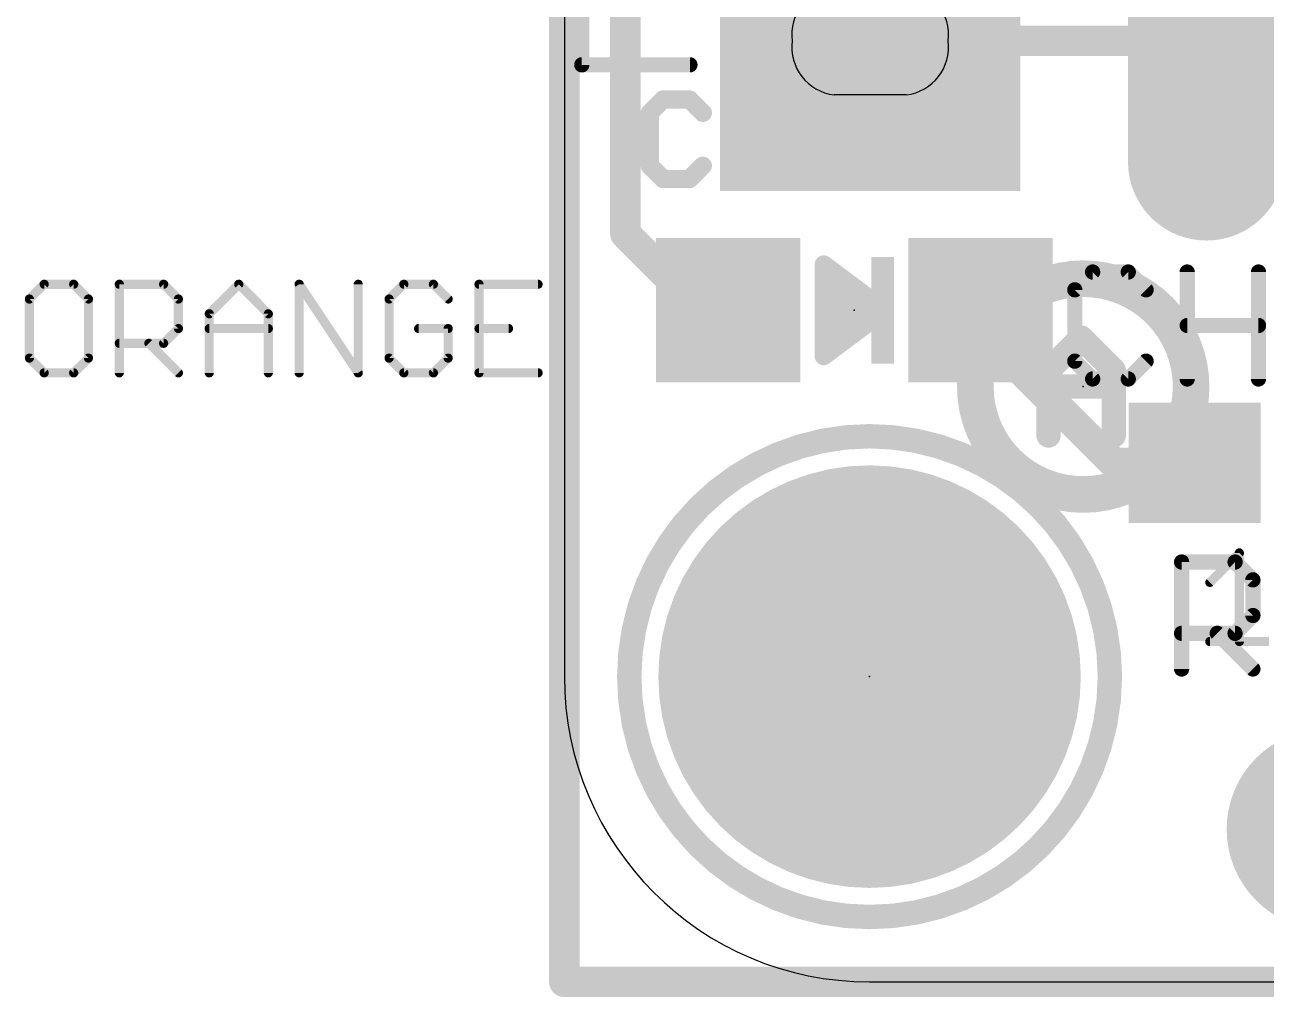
# Model space of a CAD drawing. Extents: x -4.5 to 52.1, y -1.8 to 26.3.
# Drawn here: x -4.49 to 5.84, y -0.13 to 7.96 of the extents above; entities that cross this region are included whole.
import ezdxf

# ---------------------------------------------------------------- set-up
doc = ezdxf.new("R2010")
doc.units = 0
for name, color, linetype in [('1', 12, 'CONTINUOUS'), ('16', 132, 'CONTINUOUS'), ('17', 110, 'CONTINUOUS'), ('20', 53, 'CONTINUOUS'), ('21', 40, 'CONTINUOUS'), ('22', 6, 'CONTINUOUS'), ('23', 40, 'CONTINUOUS'), ('24', 6, 'CONTINUOUS'), ('25', 253, 'CONTINUOUS'), ('27', 253, 'CONTINUOUS')]:
    doc.layers.add(name, color=color, linetype=linetype)

# ---------------------------------------------------------------- blocks, each defined once
blk = doc.blocks.new('RECT')
blk.add_solid([(-0.5, -0.5), (0.5, -0.5), (-0.5, 0.5), (0.5, 0.5)])
blk = doc.blocks.new('ROUNDP')
at = {"const_width": 0.5}
blk.add_lwpolyline([(0, -0.25, 1), (0, 0.25, 1), (0, -0.25)], format="xyb", dxfattribs=at)
blk = doc.blocks.new('OFFSETP100')
at = {"const_width": 1}
blk.add_lwpolyline([(0, 0), (1, 0)], dxfattribs=at)
at = {"const_width": 0.5}
for points in [[(0, 0.25, 1), (0, -0.25)], [(1, -0.25, 1), (1, 0.25)]]:
    blk.add_lwpolyline(points, format="xyb", dxfattribs=at)
blk = doc.blocks.new('SQUAREP')
blk.add_solid([(-0.5, -0.5), (0.5, -0.5), (-0.5, 0.5), (0.5, 0.5)])

msp = doc.modelspace()

# ---------------------------------------------------------------- linework, layer by layer
at = {"layer": '1', "const_width": 0.254}
for points in [[(0, 22.86), (0, 0)], [(0.508, 6.223), (0.508, 8.763)], [(5.045, 7.83), (5.345, 8.13)], [(2.545, 7.83), (5.045, 7.83)], [(1.143, 5.588), (0.508, 6.223)], [(1.363, 5.588), (1.143, 5.588)], [(3.463, 5.588), (3.463, 5.427)], [(3.463, 5.427), (4.572, 4.318)], [(4.572, 4.318), (5.246, 4.318)], [(0, 0), (48.26, 0)]]:
    msp.add_lwpolyline(points, dxfattribs=at)
at = {"layer": '1', "const_width": 0.127}
for points in [[(2.545, 7.8935, 1), (2.545, 7.7665)], [(5.045, 7.7665, 1), (5.045, 7.8935)], [(5.0001, 7.8749, 1), (5.0899, 7.7851)], [(0.5529, 6.2679, 1), (0.4631, 6.1781)], [(0.4445, 6.223, 1), (0.5715, 6.223)], [(1.143, 5.6515, 1), (1.143, 5.5245)], [(1.0981, 5.5431, 1), (1.1879, 5.6329)], [(1.363, 5.5245, 1), (1.363, 5.6515)], [(3.5265, 5.588, 1), (3.3995, 5.588)], [(3.5079, 5.4719, 1), (3.4181, 5.3821)], [(3.3995, 5.427, 1), (3.5265, 5.427)], [(4.572, 4.3815, 1), (4.572, 4.2545)], [(5.246, 4.2545, 1), (5.246, 4.3815)], [(4.5271, 4.2731, 1), (4.6169, 4.3629)], [(0, 0.0635, 1), (0, -0.0635)], [(-0.0635, 0, 1), (0.0635, 0)]]:
    msp.add_lwpolyline(points, format="xyb", dxfattribs=at)
at = {"layer": '16', "const_width": 0.254}
for points in [[(0, 0), (0, 22.86)], [(48.26, 0), (0, 0)]]:
    msp.add_lwpolyline(points, dxfattribs=at)
at = {"layer": '16', "const_width": 0.127}
for points in [[(0, 0.0635, 1), (0, -0.0635)], [(-0.0635, 0, 1), (0.0635, 0)]]:
    msp.add_lwpolyline(points, format="xyb", dxfattribs=at)
at = {"layer": '20'}
for p, q in [((0, 8.89), (0, 2.54)), ((2.845, 7.38), (2.245, 7.38)), ((2.54, 0), (48.26, 0))]:
    msp.add_line(p, q, dxfattribs=at)
for centre, radius, start, end in [((2.295, 7.88), 0.4031, 97.125, 187.125), ((2.795, 7.88), 0.4031, 352.875, 82.875), ((2.295, 7.78), 0.4031, 172.875, 262.875), ((2.795, 7.78), 0.4031, 277.125, 7.125), ((2.54, 2.54), 2.54, 180, 270)]:
    msp.add_arc(centre, radius, start, end, dxfattribs=at)
at = {"layer": '21'}
for points, const_width in [([(0.145, 15.23), (0.145, 7.63)], 0.127), ([(0.145, 7.63), (1.045, 7.63)], 0.127), ([(2.667, 5.588), (2.159, 5.969)], 0.1524), ([(2.159, 5.969), (2.159, 5.207)], 0.1524), ([(2.159, 5.9436), (2.1929, 5.9436)], 0.1524), ([(4.3965, 5.9063), (4.2482, 5.758)], 0.127), ([(4.6931, 5.9063), (4.3965, 5.9063)], 0.127), ([(4.8414, 5.758), (4.6931, 5.9063)], 0.127), ([(5.1837, 5.0165), (5.1837, 5.9063)], 0.127), ([(5.7769, 5.9063), (5.7769, 5.0165)], 0.127), ([(2.159, 5.7912), (2.3961, 5.7912)], 0.1524), ([(4.2482, 5.758), (4.2482, 5.1648)], 0.127), ([(2.159, 5.6388), (2.5993, 5.6388)], 0.1524), ([(2.159, 5.207), (2.667, 5.588)], 0.1524), ([(2.159, 5.4864), (2.5315, 5.4864)], 0.1524), ([(5.1837, 5.4614), (5.7769, 5.4614)], 0.127), ([(2.159, 5.334), (2.3283, 5.334)], 0.1524), ([(4.2482, 5.1648), (4.3965, 5.0165)], 0.127), ([(4.6931, 5.0165), (4.8414, 5.1648)], 0.127), ([(4.3965, 5.0165), (4.6931, 5.0165)], 0.127), ([(5.1372, 2.6035), (5.1372, 3.4933)], 0.127), ([(5.1372, 3.4933), (5.5821, 3.4933)], 0.127), ([(5.5821, 3.4933), (5.7304, 3.345)], 0.127), ([(5.7304, 3.345), (5.7304, 3.0484)], 0.127), ([(5.7304, 3.0484), (5.5821, 2.9001)], 0.127), ([(5.5821, 2.9001), (5.1372, 2.9001)], 0.127), ([(5.4338, 2.9001), (5.7304, 2.6035)], 0.127)]:
    msp.add_lwpolyline(points, dxfattribs=dict(at, const_width=const_width))
for points, const_width in [([(0.145, 7.6618, 1), (0.145, 7.5983)], 0.0635), ([(0.1133, 7.63, 1), (0.1768, 7.63)], 0.0635), ([(1.045, 7.5983, 1), (1.045, 7.6618)], 0.0635), ([(2.1819, 5.9995, 1), (2.1361, 5.9385)], 0.0762), ([(2.1971, 5.969, 1), (2.1209, 5.969)], 0.0762), ([(2.159, 5.9817, 1), (2.159, 5.9055)], 0.0762), ([(2.1929, 5.9055, 1), (2.1929, 5.9817)], 0.0762), ([(4.3965, 5.938, 1), (4.3965, 5.8745)], 0.0635), ([(4.419, 5.8838, 1), (4.3741, 5.9287)], 0.0635), ([(4.7156, 5.9287, 1), (4.6706, 5.8838)], 0.0635), ([(4.6931, 5.8745, 1), (4.6931, 5.938)], 0.0635), ([(5.2155, 5.9063, 1), (5.152, 5.9063)], 0.0635), ([(5.8087, 5.9063, 1), (5.7452, 5.9063)], 0.0635), ([(2.159, 5.8293, 1), (2.159, 5.7531)], 0.0762), ([(2.3961, 5.7531, 1), (2.3961, 5.8293)], 0.0762), ([(4.28, 5.758, 1), (4.2165, 5.758)], 0.0635), ([(4.2258, 5.7804, 1), (4.2707, 5.7355)], 0.0635), ([(4.8189, 5.7355, 1), (4.8638, 5.7804)], 0.0635), ([(2.159, 5.6769, 1), (2.159, 5.6007)], 0.0762), ([(2.5993, 5.6007, 1), (2.5993, 5.6769)], 0.0762), ([(2.6899, 5.5575, 1), (2.6441, 5.6185)], 0.0762), ([(2.6441, 5.5575, 1), (2.6899, 5.6185)], 0.0762), ([(2.159, 5.5245, 1), (2.159, 5.4483)], 0.0762), ([(2.5315, 5.4483, 1), (2.5315, 5.5245)], 0.0762), ([(5.1837, 5.4931, 1), (5.1837, 5.4296)], 0.0635), ([(5.7769, 5.4296, 1), (5.7769, 5.4931)], 0.0635), ([(2.159, 5.3721, 1), (2.159, 5.2959)], 0.0762), ([(2.3283, 5.2959, 1), (2.3283, 5.3721)], 0.0762), ([(2.1361, 5.2375, 1), (2.1819, 5.1765)], 0.0762), ([(2.1209, 5.207, 1), (2.1971, 5.207)], 0.0762), ([(4.2707, 5.1872, 1), (4.2258, 5.1423)], 0.0635), ([(4.2165, 5.1648, 1), (4.28, 5.1648)], 0.0635), ([(4.8638, 5.1423, 1), (4.8189, 5.1872)], 0.0635), ([(4.3965, 5.0483, 1), (4.3965, 4.9848)], 0.0635), ([(4.3741, 4.994, 1), (4.419, 5.039)], 0.0635), ([(4.6706, 5.039, 1), (4.7156, 4.994)], 0.0635), ([(4.6931, 4.9848, 1), (4.6931, 5.0483)], 0.0635), ([(5.152, 5.0165, 1), (5.2155, 5.0165)], 0.0635), ([(5.7452, 5.0165, 1), (5.8087, 5.0165)], 0.0635), ([(2.54, 0.54, 1), (2.54, 4.54, 1), (2.54, 0.54)], 0.2032), ([(5.1372, 3.525, 1), (5.1372, 3.4615)], 0.0635), ([(5.169, 3.4933, 1), (5.1055, 3.4933)], 0.0635), ([(5.6046, 3.5157, 1), (5.5596, 3.4708)], 0.0635), ([(5.5821, 3.4615, 1), (5.5821, 3.525)], 0.0635), ([(5.7621, 3.345, 1), (5.6986, 3.345)], 0.0635), ([(5.7079, 3.3225, 1), (5.7528, 3.3674)], 0.0635), ([(5.7528, 3.0259, 1), (5.7079, 3.0708)], 0.0635), ([(5.6986, 3.0484, 1), (5.7621, 3.0484)], 0.0635), ([(5.1372, 2.9318, 1), (5.1372, 2.8683)], 0.0635), ([(5.4563, 2.9225, 1), (5.4114, 2.8776)], 0.0635), ([(5.5596, 2.9225, 1), (5.6046, 2.8776)], 0.0635), ([(5.5821, 2.8683, 1), (5.5821, 2.9318)], 0.0635), ([(5.1055, 2.6035, 1), (5.169, 2.6035)], 0.0635), ([(5.7079, 2.581, 1), (5.7528, 2.626)], 0.0635)]:
    msp.add_lwpolyline(points, format="xyb", dxfattribs=dict(at, const_width=const_width))
at = {"layer": '22'}
for points, const_width in [([(4.318, 4.055, 1), (4.318, 5.851, 1), (4.318, 4.055)], 0.3048), ([(4.3368, 5.396, 1), (4.2649, 5.3242)], 0.1016), ([(4.3368, 5.3242, 1), (4.2649, 5.396)], 0.1016), ([(4.0805, 5.0889, 1), (3.9789, 5.0889)], 0.1016), ([(3.9938, 5.1248, 1), (4.0656, 5.053)], 0.1016), ([(4.6228, 5.0889, 1), (4.5212, 5.0889)], 0.1016), ([(4.5361, 5.053, 1), (4.6079, 5.1248)], 0.1016), ([(4.0297, 5.0041, 1), (4.0297, 4.9025)], 0.1016), ([(4.572, 4.9025, 1), (4.572, 5.0041)], 0.1016), ([(3.9789, 4.5466, 1), (4.0805, 4.5466)], 0.1016), ([(4.5212, 4.5466, 1), (4.6228, 4.5466)], 0.1016)]:
    msp.add_lwpolyline(points, format="xyb", dxfattribs=dict(at, const_width=const_width))
at = {"layer": '22', "const_width": 0.2032}
for points in [[(4.3008, 5.3601), (4.0297, 5.0889)], [(4.572, 5.0889), (4.3008, 5.3601)], [(4.0297, 5.0889), (4.0297, 4.5466)], [(4.572, 4.5466), (4.572, 5.0889)], [(4.572, 4.9533), (4.0297, 4.9533)]]:
    msp.add_lwpolyline(points, dxfattribs=at)
at = {"layer": '23'}
for p in [(2.413, 5.588), (2.54, 2.54)]:
    msp.add_point(p, dxfattribs=at)
at = {"layer": '24'}
msp.add_point((4.318, 4.953), dxfattribs=at)
at = {"layer": '25', "const_width": 0.1524}
for points in [[(0.8214, 7.3412), (0.7112, 7.231)], [(1.0417, 7.3412), (0.8214, 7.3412)], [(1.1518, 7.231), (1.0417, 7.3412)], [(1.4596, 6.6802), (1.4596, 7.3412)], [(1.9003, 7.3412), (1.9003, 6.6802)], [(2.3182, 7.3412), (2.208, 7.231)], [(2.5385, 7.3412), (2.3182, 7.3412)], [(2.6487, 7.231), (2.5385, 7.3412)], [(0.7112, 7.231), (0.7112, 6.7904)], [(2.208, 7.231), (2.208, 6.7904)], [(1.4596, 7.0107), (1.9003, 7.0107)], [(2.6487, 7.0107), (2.4284, 7.0107)], [(2.6487, 6.7904), (2.6487, 7.0107)], [(0.7112, 6.7904), (0.8214, 6.6802)], [(1.0417, 6.6802), (1.1518, 6.7904)], [(2.208, 6.7904), (2.3182, 6.6802)], [(2.5385, 6.6802), (2.6487, 6.7904)], [(0.8214, 6.6802), (1.0417, 6.6802)], [(2.3182, 6.6802), (2.5385, 6.6802)]]:
    msp.add_lwpolyline(points, dxfattribs=at)
at = {"layer": '25', "const_width": 0.0762}
for points in [[(0.8214, 7.3793, 1), (0.8214, 7.3031)], [(0.8483, 7.3142, 1), (0.7944, 7.3681)], [(1.0686, 7.3681, 1), (1.0147, 7.3142)], [(1.0417, 7.3031, 1), (1.0417, 7.3793)], [(1.4977, 7.3412, 1), (1.4215, 7.3412)], [(1.9384, 7.3412, 1), (1.8622, 7.3412)], [(2.3182, 7.3793, 1), (2.3182, 7.3031)], [(2.3451, 7.3142, 1), (2.2912, 7.3681)], [(2.5655, 7.3681, 1), (2.5116, 7.3142)], [(2.5385, 7.3031, 1), (2.5385, 7.3793)], [(0.7493, 7.231, 1), (0.6731, 7.231)], [(0.6843, 7.2579, 1), (0.7381, 7.2041)], [(1.1249, 7.2041, 1), (1.1788, 7.2579)], [(2.2461, 7.231, 1), (2.1699, 7.231)], [(2.1811, 7.2579, 1), (2.235, 7.2041)], [(2.6217, 7.2041, 1), (2.6756, 7.2579)], [(1.4596, 7.0488, 1), (1.4596, 6.9726)], [(1.9003, 6.9726, 1), (1.9003, 7.0488)], [(2.4284, 7.0488, 1), (2.4284, 6.9726)], [(2.6868, 7.0107, 1), (2.6106, 7.0107)], [(2.6487, 6.9726, 1), (2.6487, 7.0488)], [(0.7381, 6.8173, 1), (0.6843, 6.7634)], [(0.6731, 6.7904, 1), (0.7493, 6.7904)], [(1.1788, 6.7634, 1), (1.1249, 6.8173)], [(2.235, 6.8173, 1), (2.1811, 6.7634)], [(2.1699, 6.7904, 1), (2.2461, 6.7904)], [(2.6106, 6.7904, 1), (2.6868, 6.7904)], [(2.6756, 6.7634, 1), (2.6217, 6.8173)], [(0.8214, 6.7183, 1), (0.8214, 6.6421)], [(0.7944, 6.6533, 1), (0.8483, 6.7071)], [(1.0147, 6.7071, 1), (1.0686, 6.6533)], [(1.0417, 6.6421, 1), (1.0417, 6.7183)], [(1.4215, 6.6802, 1), (1.4977, 6.6802)], [(1.8622, 6.6802, 1), (1.9384, 6.6802)], [(2.3182, 6.7183, 1), (2.3182, 6.6421)], [(2.2912, 6.6533, 1), (2.3451, 6.7071)], [(2.5116, 6.7071, 1), (2.5655, 6.6533)], [(2.5385, 6.6421, 1), (2.5385, 6.7183)]]:
    msp.add_lwpolyline(points, format="xyb", dxfattribs=at)
at = {"layer": '27', "const_width": 0.0762}
for points in [[(-4.3295, 5.8045), (-4.4524, 5.6817)], [(-4.0838, 5.8045), (-4.3295, 5.8045)], [(-3.9609, 5.6817), (-4.0838, 5.8045)], [(-3.704, 5.0673), (-3.704, 5.8045)], [(-3.704, 5.8045), (-3.3354, 5.8045)], [(-3.3354, 5.8045), (-3.2125, 5.6817)], [(-2.9556, 5.5588), (-2.7098, 5.8045)], [(-2.7098, 5.8045), (-2.4641, 5.5588)], [(-2.2071, 5.0673), (-2.2071, 5.8045)], [(-2.2071, 5.8045), (-1.7157, 5.0673)], [(-1.7157, 5.0673), (-1.7157, 5.8045)], [(-1.3359, 5.8045), (-1.4587, 5.6817)], [(-1.0901, 5.8045), (-1.3359, 5.8045)], [(-0.9672, 5.6817), (-1.0901, 5.8045)], [(-0.2188, 5.8045), (-0.7103, 5.8045)], [(-0.7103, 5.8045), (-0.7103, 5.0673)], [(-4.4524, 5.6817), (-4.4524, 5.1902)], [(-3.9609, 5.1902), (-3.9609, 5.6817)], [(-3.2125, 5.6817), (-3.2125, 5.4359)], [(-1.4587, 5.6817), (-1.4587, 5.1902)], [(-2.9556, 5.0673), (-2.9556, 5.5588)], [(-2.4641, 5.5588), (-2.4641, 5.0673)], [(-3.2125, 5.4359), (-3.3354, 5.313)], [(-2.9556, 5.4359), (-2.4641, 5.4359)], [(-0.9672, 5.4359), (-1.213, 5.4359)], [(-0.9672, 5.1902), (-0.9672, 5.4359)], [(-0.7103, 5.4359), (-0.4646, 5.4359)], [(-3.3354, 5.313), (-3.704, 5.313)], [(-3.4582, 5.313), (-3.2125, 5.0673)], [(-4.4524, 5.1902), (-4.3295, 5.0673)], [(-4.0838, 5.0673), (-3.9609, 5.1902)], [(-1.4587, 5.1902), (-1.3359, 5.0673)], [(-1.0901, 5.0673), (-0.9672, 5.1902)], [(-4.3295, 5.0673), (-4.0838, 5.0673)], [(-1.3359, 5.0673), (-1.0901, 5.0673)], [(-0.7103, 5.0673), (-0.2188, 5.0673)], [(5.3721, 3.3236), (5.6178, 3.5693)], [(5.6178, 3.5693), (5.6178, 2.8321)], [(5.3721, 2.8321), (5.8636, 2.8321)]]:
    msp.add_lwpolyline(points, dxfattribs=at)
at = {"layer": '27', "const_width": 0.0381}
for points in [[(-4.3295, 5.8236, 1), (-4.3295, 5.7855)], [(-4.3161, 5.7911, 1), (-4.343, 5.818)], [(-4.0703, 5.818, 1), (-4.0973, 5.7911)], [(-4.0838, 5.7855, 1), (-4.0838, 5.8236)], [(-3.704, 5.8236, 1), (-3.704, 5.7855)], [(-3.6849, 5.8045, 1), (-3.723, 5.8045)], [(-3.3219, 5.818, 1), (-3.3488, 5.7911)], [(-3.3354, 5.7855, 1), (-3.3354, 5.8236)], [(-2.6964, 5.818, 1), (-2.7233, 5.7911)], [(-2.6964, 5.7911, 1), (-2.7233, 5.818)], [(-2.1881, 5.8045, 1), (-2.2262, 5.8045)], [(-2.1913, 5.8151, 1), (-2.223, 5.794)], [(-1.6966, 5.8045, 1), (-1.7347, 5.8045)], [(-1.3359, 5.8236, 1), (-1.3359, 5.7855)], [(-1.3224, 5.7911, 1), (-1.3493, 5.818)], [(-1.0766, 5.818, 1), (-1.1036, 5.7911)], [(-1.0901, 5.7855, 1), (-1.0901, 5.8236)], [(-0.6913, 5.8045, 1), (-0.7294, 5.8045)], [(-0.7103, 5.8236, 1), (-0.7103, 5.7855)], [(-0.2188, 5.7855, 1), (-0.2188, 5.8236)], [(-4.4333, 5.6817, 1), (-4.4714, 5.6817)], [(-4.4659, 5.6951, 1), (-4.4389, 5.6682)], [(-3.9419, 5.6817, 1), (-3.98, 5.6817)], [(-3.9744, 5.6682, 1), (-3.9474, 5.6951)], [(-3.1934, 5.6817, 1), (-3.2315, 5.6817)], [(-3.226, 5.6682, 1), (-3.199, 5.6951)], [(-1.4397, 5.6817, 1), (-1.4778, 5.6817)], [(-1.4722, 5.6951, 1), (-1.4453, 5.6682)], [(-0.9807, 5.6682, 1), (-0.9538, 5.6951)], [(-2.9365, 5.5588, 1), (-2.9746, 5.5588)], [(-2.969, 5.5723, 1), (-2.9421, 5.5453)], [(-2.445, 5.5588, 1), (-2.4831, 5.5588)], [(-2.4775, 5.5453, 1), (-2.4506, 5.5723)], [(-3.2315, 5.4359, 1), (-3.1934, 5.4359)], [(-3.199, 5.4224, 1), (-3.226, 5.4494)], [(-2.9556, 5.455, 1), (-2.9556, 5.4169)], [(-2.4641, 5.4169, 1), (-2.4641, 5.455)], [(-1.213, 5.455, 1), (-1.213, 5.4169)], [(-0.9482, 5.4359, 1), (-0.9863, 5.4359)], [(-0.9672, 5.4169, 1), (-0.9672, 5.455)], [(-0.7103, 5.455, 1), (-0.7103, 5.4169)], [(-0.4646, 5.4169, 1), (-0.4646, 5.455)], [(-3.704, 5.3321, 1), (-3.704, 5.294)], [(-3.4448, 5.3265, 1), (-3.4717, 5.2996)], [(-3.3488, 5.3265, 1), (-3.3219, 5.2996)], [(-3.3354, 5.294, 1), (-3.3354, 5.3321)], [(-4.4389, 5.2036, 1), (-4.4659, 5.1767)], [(-4.4714, 5.1902, 1), (-4.4333, 5.1902)], [(-3.98, 5.1902, 1), (-3.9419, 5.1902)], [(-3.9474, 5.1767, 1), (-3.9744, 5.2036)], [(-1.4778, 5.1902, 1), (-1.4397, 5.1902)], [(-1.4453, 5.2036, 1), (-1.4722, 5.1767)], [(-0.9863, 5.1902, 1), (-0.9482, 5.1902)], [(-0.9538, 5.1767, 1), (-0.9807, 5.2036)], [(-4.3295, 5.0864, 1), (-4.3295, 5.0483)], [(-4.343, 5.0538, 1), (-4.3161, 5.0808)], [(-4.0973, 5.0808, 1), (-4.0703, 5.0538)], [(-4.0838, 5.0483, 1), (-4.0838, 5.0864)], [(-3.723, 5.0673, 1), (-3.6849, 5.0673)], [(-3.226, 5.0538, 1), (-3.199, 5.0808)], [(-2.9746, 5.0673, 1), (-2.9365, 5.0673)], [(-2.4831, 5.0673, 1), (-2.445, 5.0673)], [(-2.2262, 5.0673, 1), (-2.1881, 5.0673)], [(-1.7347, 5.0673, 1), (-1.6966, 5.0673)], [(-1.7315, 5.0567, 1), (-1.6998, 5.0779)], [(-1.3359, 5.0864, 1), (-1.3359, 5.0483)], [(-1.3493, 5.0538, 1), (-1.3224, 5.0808)], [(-1.1036, 5.0808, 1), (-1.0766, 5.0538)], [(-1.0901, 5.0483, 1), (-1.0901, 5.0864)], [(-0.7294, 5.0673, 1), (-0.6913, 5.0673)], [(-0.7103, 5.0864, 1), (-0.7103, 5.0483)], [(-0.2188, 5.0483, 1), (-0.2188, 5.0864)], [(5.6369, 3.5693, 1), (5.5988, 3.5693)], [(5.6313, 3.5559, 1), (5.6044, 3.5828)], [(5.3586, 3.3371, 1), (5.3856, 3.3101)], [(5.3721, 2.8512, 1), (5.3721, 2.8131)], [(5.5988, 2.8321, 1), (5.6369, 2.8321)]]:
    msp.add_lwpolyline(points, format="xyb", dxfattribs=at)

# ---------------------------------------------------------------- block references
at = {"layer": '1', "xscale": 1.2, "yscale": 1.2, "rotation": 270}
for p in [(1.363, 5.588), (3.463, 5.588)]:
    msp.add_blockref('RECT', p, dxfattribs=at)
at = {"layer": '1', "xscale": 1.1}
msp.add_blockref('RECT', (5.246, 4.318), dxfattribs=at)
at = {"layer": '17', "xscale": 2.5, "yscale": 2.5}
msp.add_blockref('SQUAREP', (2.545, 7.83), dxfattribs=at)
msp.add_blockref('SQUAREP', (2.545, 7.83), dxfattribs=at)
at = {"layer": '17', "rotation": 270}
for name, p, xscale, yscale in [('OFFSETP100', (5.345, 8.13), 1.308, 1.308), ('OFFSETP100', (5.345, 8.13), 1.308, 1.308), ('ROUNDP', (2.54, 2.54), 3.516, 3.516), ('ROUNDP', (2.54, 2.54), 3.516, 3.516), ('ROUNDP', (6.35, 1.27), 1.6764, 1.6764), ('ROUNDP', (6.35, 1.27), 1.6764, 1.6764)]:
    msp.add_blockref(name, p, dxfattribs=dict(at, xscale=xscale, yscale=yscale))
at = {"layer": '21', "xscale": 0.889, "yscale": 0.1905, "rotation": 270}
msp.add_blockref('RECT', (2.6488, 5.588), dxfattribs=at)

doc.saveas('drawing.dxf')
